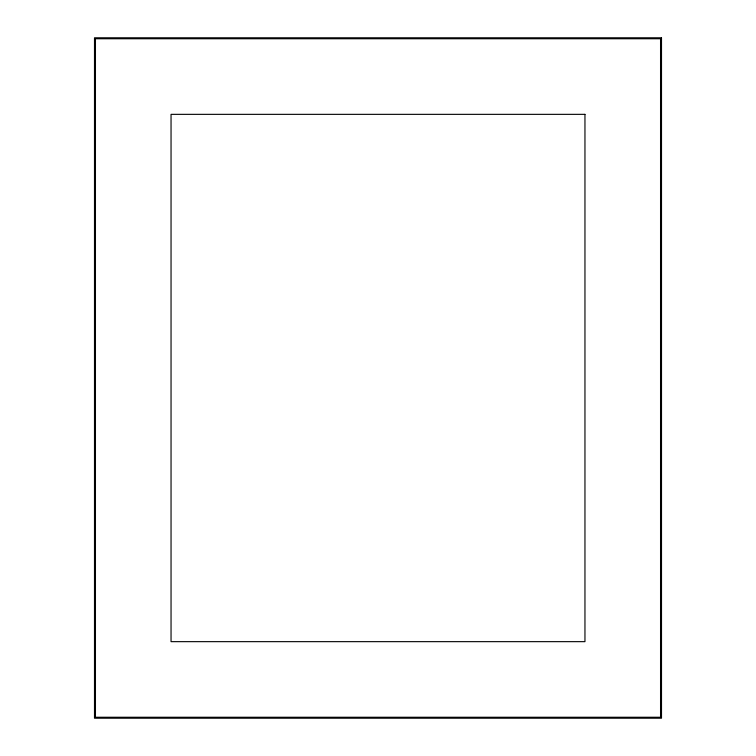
<?xml version="1.0" encoding="UTF-8"?>
<svg xmlns="http://www.w3.org/2000/svg" width="756" height="756" viewBox="0 0 756 756"><rect width="100%" height="100%" fill="white"/><g stroke="black" fill="none" stroke-linecap="round" stroke-linejoin="round"><path stroke-width="1.13" d="M661.5 37.8L94.5 37.8L94.5 718.2L661.5 718.2L661.5 37.8M660.555 38.745L95.445 38.745L95.445 717.255L660.555 717.255L660.555 38.745M584.955 114.345L171.045 114.345L171.045 641.655L584.955 641.655L584.955 114.345"/></g></svg>
